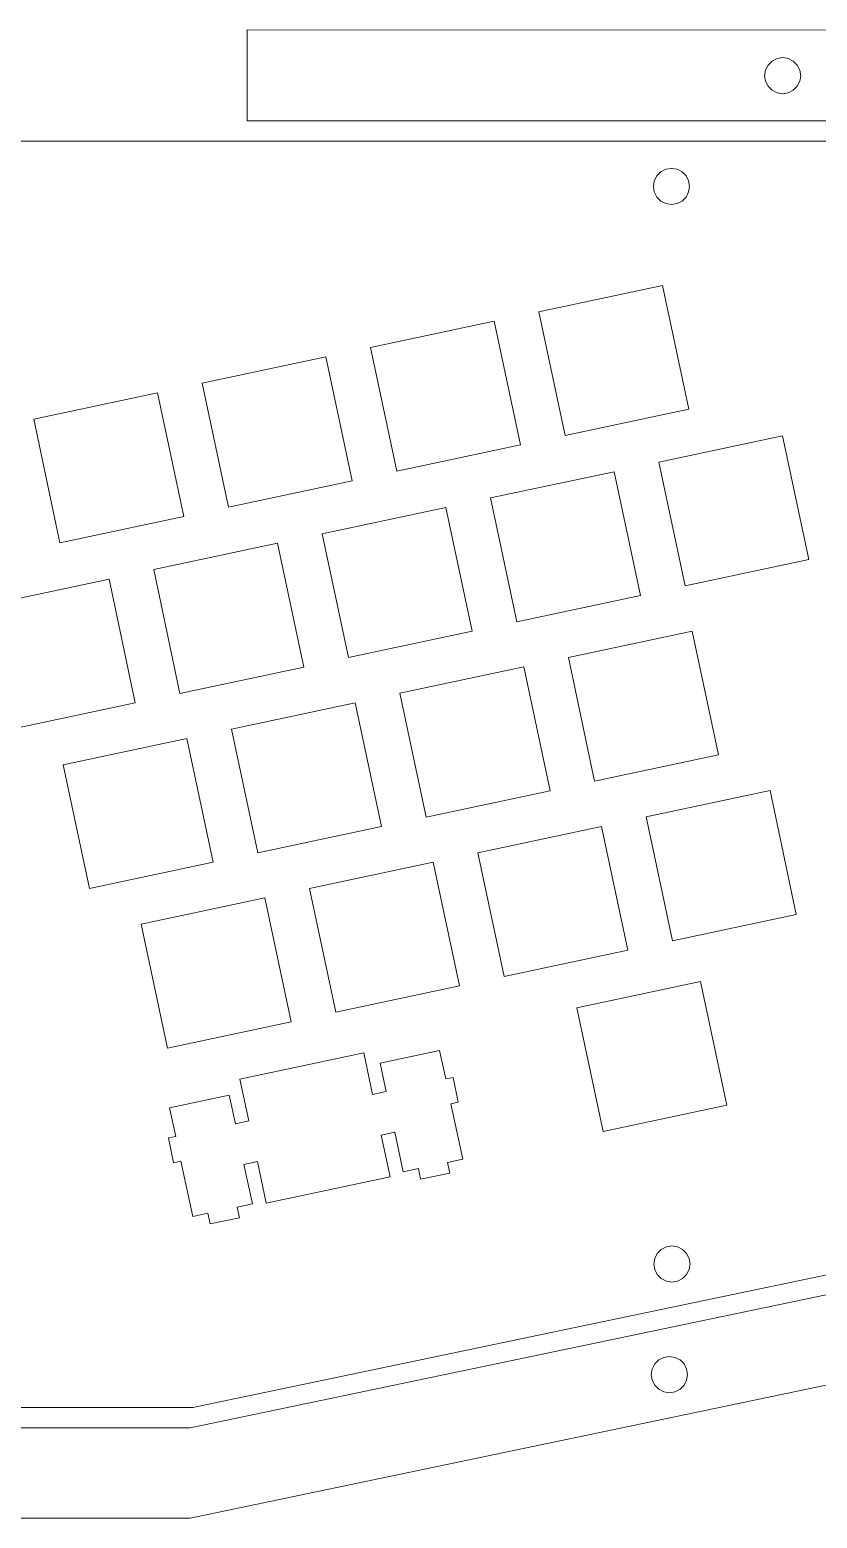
# Model space of a CAD drawing. Header units: centimetres. Extents: x -19.5 to 19.5, y -8.3 to 8.2.
# Drawn here: x -1.17 to 7.54, y -8.26 to 8.21 of the extents above; entities that cross this region are included whole.
import ezdxf

# ---------------------------------------------------------------- set-up
doc = ezdxf.new("R2010")
doc.units = ezdxf.units.CM
doc.header["$MEASUREMENT"] = 0
doc.layers.add('Layer 1', color=7, linetype='Continuous')

msp = doc.modelspace()

# ---------------------------------------------------------------- linework, layer by layer
at = {"layer": 'Layer 1', "color": 242, "lineweight": 9}
for points, knots in [([(1.23299, 8.20986), (1.23299, 8.20986), (19.21858, 8.20156), (19.21858, 8.20156), (19.21858, 8.20156), (19.24208, 8.20066), (19.24208, 8.20066), (19.24208, 8.20066), (19.26548, 8.19796), (19.26548, 8.19796), (19.26548, 8.19796), (19.28858, 8.19336), (19.28858, 8.19336), (19.28858, 8.19336), (19.31128, 8.18696), (19.31128, 8.18696), (19.31128, 8.18696), (19.33338, 8.17876), (19.33338, 8.17876), (19.33338, 8.17876), (19.35478, 8.16896), (19.35478, 8.16896), (19.35478, 8.16896), (19.37528, 8.15736), (19.37528, 8.15736), (19.37528, 8.15736), (19.39488, 8.14436), (19.39488, 8.14436), (19.39488, 8.14436), (19.41338, 8.12976), (19.41338, 8.12976), (19.41338, 8.12976), (19.43068, 8.11376), (19.43068, 8.11376), (19.43068, 8.11376), (19.44668, 8.09646), (19.44668, 8.09646), (19.44668, 8.09646), (19.46128, 8.07796), (19.46128, 8.07796), (19.46128, 8.07796), (19.47438, 8.05836), (19.47438, 8.05836), (19.47438, 8.05836), (19.48588, 8.03776), (19.48588, 8.03776), (19.48588, 8.03776), (19.49578, 8.01646), (19.49578, 8.01646), (19.49578, 8.01646), (19.50388, 7.99436), (19.50388, 7.99436), (19.50388, 7.99436), (19.51028, 7.97166), (19.51028, 7.97166), (19.51028, 7.97166), (19.51488, 7.94856), (19.51488, 7.94856), (19.51488, 7.94856), (19.51768, 7.92516), (19.51768, 7.92516), (19.51768, 7.92516), (19.51858, 7.90156), (19.51858, 7.90156), (19.51858, 7.90156), (19.51858, 2.32034), (19.51858, 2.32034), (19.51858, 2.32034), (19.51858, -3.27709), (19.51858, -3.27709)], [0, 0, 0, 0, 0.04347826, 0.04347826, 0.04347826, 0.08695652, 0.08695652, 0.08695652, 0.13043478, 0.13043478, 0.13043478, 0.17391304, 0.17391304, 0.17391304, 0.2173913, 0.2173913, 0.2173913, 0.26086957, 0.26086957, 0.26086957, 0.30434783, 0.30434783, 0.30434783, 0.34782609, 0.34782609, 0.34782609, 0.39130435, 0.39130435, 0.39130435, 0.43478261, 0.43478261, 0.43478261, 0.47826087, 0.47826087, 0.47826087, 0.52173913, 0.52173913, 0.52173913, 0.56521739, 0.56521739, 0.56521739, 0.60869565, 0.60869565, 0.60869565, 0.65217391, 0.65217391, 0.65217391, 0.69565217, 0.69565217, 0.69565217, 0.73913043, 0.73913043, 0.73913043, 0.7826087, 0.7826087, 0.7826087, 0.82608696, 0.82608696, 0.82608696, 0.86956522, 0.86956522, 0.86956522, 0.91304348, 0.91304348, 0.91304348, 0.95652174, 0.95652174, 0.95652174, 1, 1, 1, 1]), ([(1.73214, 7.20156), (1.73214, 7.20156), (1.2336, 7.20156), (1.2336, 7.20156), (1.2336, 7.20156), (1.23299, 8.20986), (1.23299, 8.20986)], [0, 0, 0, 0, 0.5, 0.5, 0.5, 1, 1, 1, 1]), ([(18.51758, -3.27792), (18.51758, -3.27792), (18.51858, 7.20156), (18.51858, 7.20156), (18.51858, 7.20156), (1.73214, 7.20156), (1.73214, 7.20156)], [0, 0, 0, 0, 0.5, 0.5, 0.5, 1, 1, 1, 1]), ([(17.98795, 6.97665), (17.98795, 6.97665), (18.01145, 6.97575), (18.01145, 6.97575), (18.01145, 6.97575), (18.03485, 6.97305), (18.03485, 6.97305), (18.03485, 6.97305), (18.05795, 6.96845), (18.05795, 6.96845), (18.05795, 6.96845), (18.08065, 6.96205), (18.08065, 6.96205), (18.08065, 6.96205), (18.10275, 6.95385), (18.10275, 6.95385), (18.10275, 6.95385), (18.12415, 6.94405), (18.12415, 6.94405), (18.12415, 6.94405), (18.14465, 6.93245), (18.14465, 6.93245), (18.14465, 6.93245), (18.16425, 6.91945), (18.16425, 6.91945), (18.16425, 6.91945), (18.18275, 6.90485), (18.18275, 6.90485), (18.18275, 6.90485), (18.20005, 6.88885), (18.20005, 6.88885), (18.20005, 6.88885), (18.21605, 6.87155), (18.21605, 6.87155), (18.21605, 6.87155), (18.23065, 6.85305), (18.23065, 6.85305), (18.23065, 6.85305), (18.24375, 6.83345), (18.24375, 6.83345), (18.24375, 6.83345), (18.25525, 6.81285), (18.25525, 6.81285), (18.25525, 6.81285), (18.26515, 6.79155), (18.26515, 6.79155), (18.26515, 6.79155), (18.27325, 6.76945), (18.27325, 6.76945), (18.27325, 6.76945), (18.27965, 6.74675), (18.27965, 6.74675), (18.27965, 6.74675), (18.28425, 6.72365), (18.28425, 6.72365), (18.28425, 6.72365), (18.28705, 6.70025), (18.28705, 6.70025), (18.28705, 6.70025), (18.28795, 6.67665), (18.28795, 6.67665), (18.28795, 6.67665), (18.28795, -5.20316), (18.28795, -5.20316), (18.28795, -5.20316), (18.28705, -5.22666), (18.28705, -5.22666), (18.28705, -5.22666), (18.28425, -5.25006), (18.28425, -5.25006), (18.28425, -5.25006), (18.27965, -5.27316), (18.27965, -5.27316), (18.27965, -5.27316), (18.27325, -5.29586), (18.27325, -5.29586), (18.27325, -5.29586), (18.26515, -5.31796), (18.26515, -5.31796), (18.26515, -5.31796), (18.25525, -5.33936), (18.25525, -5.33936), (18.25525, -5.33936), (18.24375, -5.35996), (18.24375, -5.35996), (18.24375, -5.35996), (18.23065, -5.37946), (18.23065, -5.37946), (18.23065, -5.37946), (18.21605, -5.39796), (18.21605, -5.39796), (18.21605, -5.39796), (18.20005, -5.41526), (18.20005, -5.41526), (18.20005, -5.41526), (18.18275, -5.43126), (18.18275, -5.43126), (18.18275, -5.43126), (18.16425, -5.44586), (18.16425, -5.44586), (18.16425, -5.44586), (18.14465, -5.45896), (18.14465, -5.45896), (18.14465, -5.45896), (18.12415, -5.47046), (18.12415, -5.47046), (18.12415, -5.47046), (18.10275, -5.48036), (18.10275, -5.48036), (18.10275, -5.48036), (18.08065, -5.48846), (18.08065, -5.48846), (18.08065, -5.48846), (18.05795, -5.49486), (18.05795, -5.49486), (18.05795, -5.49486), (18.03485, -5.49946), (18.03485, -5.49946), (18.03485, -5.49946), (18.01145, -5.50226), (18.01145, -5.50226), (18.01145, -5.50226), (17.98795, -5.50316), (17.98795, -5.50316), (17.98795, -5.50316), (7.9672, -5.50015), (7.9672, -5.50015), (7.9672, -5.50015), (0.63227, -7.03562), (0.63227, -7.03562), (0.63227, -7.03562), (-3.35241, -7.03559), (-3.35241, -7.03559), (-3.35241, -7.03559), (-10.78279, -5.50013), (-10.78279, -5.50013), (-10.78279, -5.50013), (-17.9974, -5.50018), (-17.9974, -5.50018), (-17.9974, -5.50018), (-18.021, -5.49928), (-18.021, -5.49928), (-18.021, -5.49928), (-18.0444, -5.49648), (-18.0444, -5.49648), (-18.0444, -5.49648), (-18.0675, -5.49188), (-18.0675, -5.49188), (-18.0675, -5.49188), (-18.0902, -5.48548), (-18.0902, -5.48548), (-18.0902, -5.48548), (-18.1123, -5.47738), (-18.1123, -5.47738), (-18.1123, -5.47738), (-18.1336, -5.46748), (-18.1336, -5.46748), (-18.1336, -5.46748), (-18.1542, -5.45598), (-18.1542, -5.45598), (-18.1542, -5.45598), (-18.1738, -5.44288), (-18.1738, -5.44288), (-18.1738, -5.44288), (-18.1923, -5.42828), (-18.1923, -5.42828), (-18.1923, -5.42828), (-18.2096, -5.41228), (-18.2096, -5.41228), (-18.2096, -5.41228), (-18.2256, -5.39498), (-18.2256, -5.39498), (-18.2256, -5.39498), (-18.2402, -5.37648), (-18.2402, -5.37648), (-18.2402, -5.37648), (-18.2532, -5.35698), (-18.2532, -5.35698), (-18.2532, -5.35698), (-18.2648, -5.33638), (-18.2648, -5.33638), (-18.2648, -5.33638), (-18.2746, -5.31498), (-18.2746, -5.31498), (-18.2746, -5.31498), (-18.2828, -5.29288), (-18.2828, -5.29288), (-18.2828, -5.29288), (-18.2892, -5.27018), (-18.2892, -5.27018), (-18.2892, -5.27018), (-18.2938, -5.24708), (-18.2938, -5.24708), (-18.2938, -5.24708), (-18.2965, -5.22368), (-18.2965, -5.22368), (-18.2965, -5.22368), (-18.2975, -5.20018), (-18.2975, -5.20018), (-18.2975, -5.20018), (-18.28793, -4.50001), (-18.28793, -4.50001), (-18.28793, -4.50001), (-18.28785, 6.67665), (-18.28785, 6.67665), (-18.28785, 6.67665), (-18.28695, 6.70025), (-18.28695, 6.70025), (-18.28695, 6.70025), (-18.28425, 6.72365), (-18.28425, 6.72365), (-18.28425, 6.72365), (-18.27965, 6.74675), (-18.27965, 6.74675), (-18.27965, 6.74675), (-18.27325, 6.76945), (-18.27325, 6.76945), (-18.27325, 6.76945), (-18.26505, 6.79155), (-18.26505, 6.79155), (-18.26505, 6.79155), (-18.25525, 6.81285), (-18.25525, 6.81285), (-18.25525, 6.81285), (-18.24365, 6.83345), (-18.24365, 6.83345), (-18.24365, 6.83345), (-18.23065, 6.85305), (-18.23065, 6.85305), (-18.23065, 6.85305), (-18.21605, 6.87155), (-18.21605, 6.87155), (-18.21605, 6.87155), (-18.20005, 6.88885), (-18.20005, 6.88885), (-18.20005, 6.88885), (-18.18275, 6.90485), (-18.18275, 6.90485), (-18.18275, 6.90485), (-18.16425, 6.91945), (-18.16425, 6.91945), (-18.16425, 6.91945), (-18.14465, 6.93245), (-18.14465, 6.93245), (-18.14465, 6.93245), (-18.12405, 6.94405), (-18.12405, 6.94405), (-18.12405, 6.94405), (-18.10275, 6.95385), (-18.10275, 6.95385), (-18.10275, 6.95385), (-18.08065, 6.96205), (-18.08065, 6.96205), (-18.08065, 6.96205), (-18.05795, 6.96845), (-18.05795, 6.96845), (-18.05795, 6.96845), (-18.03485, 6.97305), (-18.03485, 6.97305), (-18.03485, 6.97305), (-18.01145, 6.97575), (-18.01145, 6.97575), (-18.01145, 6.97575), (-17.98785, 6.97675), (-17.98785, 6.97675), (-17.98785, 6.97675), (17.98795, 6.97665), (17.98795, 6.97665)], [0, 0, 0, 0, 0.01123596, 0.01123596, 0.01123596, 0.02247191, 0.02247191, 0.02247191, 0.03370787, 0.03370787, 0.03370787, 0.04494382, 0.04494382, 0.04494382, 0.05617978, 0.05617978, 0.05617978, 0.06741573, 0.06741573, 0.06741573, 0.07865169, 0.07865169, 0.07865169, 0.08988764, 0.08988764, 0.08988764, 0.1011236, 0.1011236, 0.1011236, 0.11235955, 0.11235955, 0.11235955, 0.12359551, 0.12359551, 0.12359551, 0.13483146, 0.13483146, 0.13483146, 0.14606742, 0.14606742, 0.14606742, 0.15730337, 0.15730337, 0.15730337, 0.16853933, 0.16853933, 0.16853933, 0.17977528, 0.17977528, 0.17977528, 0.19101124, 0.19101124, 0.19101124, 0.20224719, 0.20224719, 0.20224719, 0.21348315, 0.21348315, 0.21348315, 0.2247191, 0.2247191, 0.2247191, 0.23595506, 0.23595506, 0.23595506, 0.24719101, 0.24719101, 0.24719101, 0.25842697, 0.25842697, 0.25842697, 0.26966292, 0.26966292, 0.26966292, 0.28089888, 0.28089888, 0.28089888, 0.29213483, 0.29213483, 0.29213483, 0.30337079, 0.30337079, 0.30337079, 0.31460674, 0.31460674, 0.31460674, 0.3258427, 0.3258427, 0.3258427, 0.33707865, 0.33707865, 0.33707865, 0.34831461, 0.34831461, 0.34831461, 0.35955056, 0.35955056, 0.35955056, 0.37078652, 0.37078652, 0.37078652, 0.38202247, 0.38202247, 0.38202247, 0.39325843, 0.39325843, 0.39325843, 0.40449438, 0.40449438, 0.40449438, 0.41573034, 0.41573034, 0.41573034, 0.42696629, 0.42696629, 0.42696629, 0.43820225, 0.43820225, 0.43820225, 0.4494382, 0.4494382, 0.4494382, 0.46067416, 0.46067416, 0.46067416, 0.47191011, 0.47191011, 0.47191011, 0.48314607, 0.48314607, 0.48314607, 0.49438202, 0.49438202, 0.49438202, 0.50561798, 0.50561798, 0.50561798, 0.51685393, 0.51685393, 0.51685393, 0.52808989, 0.52808989, 0.52808989, 0.53932584, 0.53932584, 0.53932584, 0.5505618, 0.5505618, 0.5505618, 0.56179775, 0.56179775, 0.56179775, 0.57303371, 0.57303371, 0.57303371, 0.58426966, 0.58426966, 0.58426966, 0.59550562, 0.59550562, 0.59550562, 0.60674157, 0.60674157, 0.60674157, 0.61797753, 0.61797753, 0.61797753, 0.62921348, 0.62921348, 0.62921348, 0.64044944, 0.64044944, 0.64044944, 0.65168539, 0.65168539, 0.65168539, 0.66292135, 0.66292135, 0.66292135, 0.6741573, 0.6741573, 0.6741573, 0.68539326, 0.68539326, 0.68539326, 0.69662921, 0.69662921, 0.69662921, 0.70786517, 0.70786517, 0.70786517, 0.71910112, 0.71910112, 0.71910112, 0.73033708, 0.73033708, 0.73033708, 0.74157303, 0.74157303, 0.74157303, 0.75280899, 0.75280899, 0.75280899, 0.76404494, 0.76404494, 0.76404494, 0.7752809, 0.7752809, 0.7752809, 0.78651685, 0.78651685, 0.78651685, 0.79775281, 0.79775281, 0.79775281, 0.80898876, 0.80898876, 0.80898876, 0.82022472, 0.82022472, 0.82022472, 0.83146067, 0.83146067, 0.83146067, 0.84269663, 0.84269663, 0.84269663, 0.85393258, 0.85393258, 0.85393258, 0.86516854, 0.86516854, 0.86516854, 0.87640449, 0.87640449, 0.87640449, 0.88764045, 0.88764045, 0.88764045, 0.8988764, 0.8988764, 0.8988764, 0.91011236, 0.91011236, 0.91011236, 0.92134831, 0.92134831, 0.92134831, 0.93258427, 0.93258427, 0.93258427, 0.94382022, 0.94382022, 0.94382022, 0.95505618, 0.95505618, 0.95505618, 0.96629213, 0.96629213, 0.96629213, 0.97752809, 0.97752809, 0.97752809, 0.98876404, 0.98876404, 0.98876404, 1, 1, 1, 1]), ([(4.46205, 5.09055), (4.46205, 5.09055), (4.75315, 3.72115), (4.75315, 3.72115), (4.75315, 3.72115), (6.12255, 4.01225), (6.12255, 4.01225), (6.12255, 4.01225), (5.83145, 5.38165), (5.83145, 5.38165), (5.83145, 5.38165), (4.46205, 5.09055), (4.46205, 5.09055)], [0, 0, 0, 0, 0.25, 0.25, 0.25, 0.5, 0.5, 0.5, 0.75, 0.75, 0.75, 1, 1, 1, 1]), ([(2.59865, 4.69455), (2.59865, 4.69455), (2.88975, 3.32515), (2.88975, 3.32515), (2.88975, 3.32515), (4.25915, 3.61615), (4.25915, 3.61615), (4.25915, 3.61615), (3.96805, 4.98555), (3.96805, 4.98555), (3.96805, 4.98555), (2.59865, 4.69455), (2.59865, 4.69455)], [0, 0, 0, 0, 0.25, 0.25, 0.25, 0.5, 0.5, 0.5, 0.75, 0.75, 0.75, 1, 1, 1, 1]), ([(0.73535, 4.29845), (0.73535, 4.29845), (1.02635, 2.92905), (1.02635, 2.92905), (1.02635, 2.92905), (2.39575, 3.22015), (2.39575, 3.22015), (2.39575, 3.22015), (2.10475, 4.58955), (2.10475, 4.58955), (2.10475, 4.58955), (0.73535, 4.29845), (0.73535, 4.29845)], [0, 0, 0, 0, 0.25, 0.25, 0.25, 0.5, 0.5, 0.5, 0.75, 0.75, 0.75, 1, 1, 1, 1]), ([(-1.12805, 3.90235), (-1.12805, 3.90235), (-0.83695, 2.53295), (-0.83695, 2.53295), (-0.83695, 2.53295), (0.53245, 2.82405), (0.53245, 2.82405), (0.53245, 2.82405), (0.24135, 4.19345), (0.24135, 4.19345), (0.24135, 4.19345), (-1.12805, 3.90235), (-1.12805, 3.90235)], [0, 0, 0, 0, 0.25, 0.25, 0.25, 0.5, 0.5, 0.5, 0.75, 0.75, 0.75, 1, 1, 1, 1]), ([(5.78985, 3.42525), (5.78985, 3.42525), (6.08085, 2.05585), (6.08085, 2.05585), (6.08085, 2.05585), (7.45025, 2.34695), (7.45025, 2.34695), (7.45025, 2.34695), (7.15925, 3.71635), (7.15925, 3.71635), (7.15925, 3.71635), (5.78985, 3.42525), (5.78985, 3.42525)], [0, 0, 0, 0, 0.25, 0.25, 0.25, 0.5, 0.5, 0.5, 0.75, 0.75, 0.75, 1, 1, 1, 1]), ([(3.92645, 3.02915), (3.92645, 3.02915), (4.21755, 1.65975), (4.21755, 1.65975), (4.21755, 1.65975), (5.58695, 1.95085), (5.58695, 1.95085), (5.58695, 1.95085), (5.29585, 3.32025), (5.29585, 3.32025), (5.29585, 3.32025), (3.92645, 3.02915), (3.92645, 3.02915)], [0, 0, 0, 0, 0.25, 0.25, 0.25, 0.5, 0.5, 0.5, 0.75, 0.75, 0.75, 1, 1, 1, 1]), ([(2.06305, 2.63315), (2.06305, 2.63315), (2.35415, 1.26375), (2.35415, 1.26375), (2.35415, 1.26375), (3.72355, 1.55475), (3.72355, 1.55475), (3.72355, 1.55475), (3.43245, 2.92415), (3.43245, 2.92415), (3.43245, 2.92415), (2.06305, 2.63315), (2.06305, 2.63315)], [0, 0, 0, 0, 0.25, 0.25, 0.25, 0.5, 0.5, 0.5, 0.75, 0.75, 0.75, 1, 1, 1, 1]), ([(0.19965, 2.23705), (0.19965, 2.23705), (0.49075, 0.86765), (0.49075, 0.86765), (0.49075, 0.86765), (1.86015, 1.15875), (1.86015, 1.15875), (1.86015, 1.15875), (1.56905, 2.52815), (1.56905, 2.52815), (1.56905, 2.52815), (0.19965, 2.23705), (0.19965, 2.23705)], [0, 0, 0, 0, 0.25, 0.25, 0.25, 0.5, 0.5, 0.5, 0.75, 0.75, 0.75, 1, 1, 1, 1]), ([(-1.66365, 1.84095), (-1.66365, 1.84095), (-1.37265, 0.47155), (-1.37265, 0.47155), (-1.37265, 0.47155), (-0.00325, 0.76265), (-0.00325, 0.76265), (-0.00325, 0.76265), (-0.29425, 2.13205), (-0.29425, 2.13205), (-0.29425, 2.13205), (-1.66365, 1.84095), (-1.66365, 1.84095)], [0, 0, 0, 0, 0.25, 0.25, 0.25, 0.5, 0.5, 0.5, 0.75, 0.75, 0.75, 1, 1, 1, 1]), ([(4.78835, 1.26485), (4.78835, 1.26485), (5.07945, -0.10455), (5.07945, -0.10455), (5.07945, -0.10455), (6.44885, 0.18645), (6.44885, 0.18645), (6.44885, 0.18645), (6.15775, 1.55595), (6.15775, 1.55595), (6.15775, 1.55595), (4.78835, 1.26485), (4.78835, 1.26485)], [0, 0, 0, 0, 0.25, 0.25, 0.25, 0.5, 0.5, 0.5, 0.75, 0.75, 0.75, 1, 1, 1, 1]), ([(2.92495, 0.86875), (2.92495, 0.86875), (3.21605, -0.50065), (3.21605, -0.50065), (3.21605, -0.50065), (4.58545, -0.20955), (4.58545, -0.20955), (4.58545, -0.20955), (4.29435, 1.15985), (4.29435, 1.15985), (4.29435, 1.15985), (2.92495, 0.86875), (2.92495, 0.86875)], [0, 0, 0, 0, 0.25, 0.25, 0.25, 0.5, 0.5, 0.5, 0.75, 0.75, 0.75, 1, 1, 1, 1]), ([(1.06165, 0.47265), (1.06165, 0.47265), (1.35265, -0.89675), (1.35265, -0.89675), (1.35265, -0.89675), (2.72205, -0.60565), (2.72205, -0.60565), (2.72205, -0.60565), (2.43105, 0.76375), (2.43105, 0.76375), (2.43105, 0.76375), (1.06165, 0.47265), (1.06165, 0.47265)], [0, 0, 0, 0, 0.25, 0.25, 0.25, 0.5, 0.5, 0.5, 0.75, 0.75, 0.75, 1, 1, 1, 1]), ([(-0.80175, 0.07665), (-0.80175, 0.07665), (-0.51065, -1.29275), (-0.51065, -1.29275), (-0.51065, -1.29275), (0.85875, -1.00175), (0.85875, -1.00175), (0.85875, -1.00175), (0.56765, 0.36765), (0.56765, 0.36765), (0.56765, 0.36765), (-0.80175, 0.07665), (-0.80175, 0.07665)], [0, 0, 0, 0, 0.25, 0.25, 0.25, 0.5, 0.5, 0.5, 0.75, 0.75, 0.75, 1, 1, 1, 1]), ([(5.65025, -0.49945), (5.65025, -0.49945), (5.94135, -1.86895), (5.94135, -1.86895), (5.94135, -1.86895), (7.31075, -1.57785), (7.31075, -1.57785), (7.31075, -1.57785), (7.01965, -0.20845), (7.01965, -0.20845), (7.01965, -0.20845), (5.65025, -0.49945), (5.65025, -0.49945)], [0, 0, 0, 0, 0.25, 0.25, 0.25, 0.5, 0.5, 0.5, 0.75, 0.75, 0.75, 1, 1, 1, 1]), ([(3.78685, -0.89555), (3.78685, -0.89555), (4.07795, -2.26505), (4.07795, -2.26505), (4.07795, -2.26505), (5.44735, -1.97395), (5.44735, -1.97395), (5.44735, -1.97395), (5.15625, -0.60455), (5.15625, -0.60455), (5.15625, -0.60455), (3.78685, -0.89555), (3.78685, -0.89555)], [0, 0, 0, 0, 0.25, 0.25, 0.25, 0.5, 0.5, 0.5, 0.75, 0.75, 0.75, 1, 1, 1, 1]), ([(1.92355, -1.29165), (1.92355, -1.29165), (2.21455, -2.66105), (2.21455, -2.66105), (2.21455, -2.66105), (3.58395, -2.36995), (3.58395, -2.36995), (3.58395, -2.36995), (3.29295, -1.00055), (3.29295, -1.00055), (3.29295, -1.00055), (1.92355, -1.29165), (1.92355, -1.29165)], [0, 0, 0, 0, 0.25, 0.25, 0.25, 0.5, 0.5, 0.5, 0.75, 0.75, 0.75, 1, 1, 1, 1]), ([(0.06015, -1.68775), (0.06015, -1.68775), (0.35125, -3.05715), (0.35125, -3.05715), (0.35125, -3.05715), (1.72065, -2.76605), (1.72065, -2.76605), (1.72065, -2.76605), (1.42955, -1.39665), (1.42955, -1.39665), (1.42955, -1.39665), (0.06015, -1.68775), (0.06015, -1.68775)], [0, 0, 0, 0, 0.25, 0.25, 0.25, 0.5, 0.5, 0.5, 0.75, 0.75, 0.75, 1, 1, 1, 1]), ([(4.88175, -2.61045), (4.88175, -2.61045), (5.17275, -3.97985), (5.17275, -3.97985), (5.17275, -3.97985), (6.54225, -3.68875), (6.54225, -3.68875), (6.54225, -3.68875), (6.25115, -2.31935), (6.25115, -2.31935), (6.25115, -2.31935), (4.88175, -2.61045), (4.88175, -2.61045)], [0, 0, 0, 0, 0.25, 0.25, 0.25, 0.5, 0.5, 0.5, 0.75, 0.75, 0.75, 1, 1, 1, 1]), ([(2.70415, -3.22355), (2.70415, -3.22355), (2.77125, -3.53955), (2.77125, -3.53955), (2.77125, -3.53955), (2.62205, -3.57125), (2.62205, -3.57125), (2.62205, -3.57125), (2.52435, -3.11155), (2.52435, -3.11155), (2.52435, -3.11155), (1.15495, -3.40255), (1.15495, -3.40255), (1.15495, -3.40255), (1.25265, -3.86235), (1.25265, -3.86235), (1.25265, -3.86235), (1.10355, -3.89405), (1.10355, -3.89405), (1.10355, -3.89405), (1.03635, -3.57805), (1.03635, -3.57805), (1.03635, -3.57805), (0.37615, -3.71845), (0.37615, -3.71845), (0.37615, -3.71845), (0.44325, -4.03435), (0.44325, -4.03435), (0.44325, -4.03435), (0.36255, -4.05155), (0.36255, -4.05155), (0.36255, -4.05155), (0.42085, -4.32535), (0.42085, -4.32535), (0.42085, -4.32535), (0.50145, -4.30825), (0.50145, -4.30825), (0.50145, -4.30825), (0.63185, -4.92155), (0.63185, -4.92155), (0.63185, -4.92155), (0.80055, -4.88565), (0.80055, -4.88565), (0.80055, -4.88565), (0.82555, -5.00305), (0.82555, -5.00305), (0.82555, -5.00305), (1.14835, -4.93445), (1.14835, -4.93445), (1.14835, -4.93445), (1.12335, -4.81705), (1.12335, -4.81705), (1.12335, -4.81705), (1.29215, -4.78125), (1.29215, -4.78125), (1.29215, -4.78125), (1.19915, -4.34395), (1.19915, -4.34395), (1.19915, -4.34395), (1.34835, -4.31225), (1.34835, -4.31225), (1.34835, -4.31225), (1.44605, -4.77195), (1.44605, -4.77195), (1.44605, -4.77195), (2.81545, -4.48095), (2.81545, -4.48095), (2.81545, -4.48095), (2.71775, -4.02115), (2.71775, -4.02115), (2.71775, -4.02115), (2.86695, -3.98945), (2.86695, -3.98945), (2.86695, -3.98945), (2.95985, -4.42675), (2.95985, -4.42675), (2.95985, -4.42675), (3.12855, -4.39085), (3.12855, -4.39085), (3.12855, -4.39085), (3.15355, -4.50825), (3.15355, -4.50825), (3.15355, -4.50825), (3.47635, -4.43965), (3.47635, -4.43965), (3.47635, -4.43965), (3.45135, -4.32225), (3.45135, -4.32225), (3.45135, -4.32225), (3.62005, -4.28635), (3.62005, -4.28635), (3.62005, -4.28635), (3.48975, -3.67305), (3.48975, -3.67305), (3.48975, -3.67305), (3.57045, -3.65595), (3.57045, -3.65595), (3.57045, -3.65595), (3.51225, -3.38205), (3.51225, -3.38205), (3.51225, -3.38205), (3.43155, -3.39915), (3.43155, -3.39915), (3.43155, -3.39915), (3.36435, -3.08325), (3.36435, -3.08325), (3.36435, -3.08325), (2.70415, -3.22355), (2.70415, -3.22355)], [0, 0, 0, 0, 0.02777778, 0.02777778, 0.02777778, 0.05555556, 0.05555556, 0.05555556, 0.08333333, 0.08333333, 0.08333333, 0.11111111, 0.11111111, 0.11111111, 0.13888889, 0.13888889, 0.13888889, 0.16666667, 0.16666667, 0.16666667, 0.19444444, 0.19444444, 0.19444444, 0.22222222, 0.22222222, 0.22222222, 0.25, 0.25, 0.25, 0.27777778, 0.27777778, 0.27777778, 0.30555556, 0.30555556, 0.30555556, 0.33333333, 0.33333333, 0.33333333, 0.36111111, 0.36111111, 0.36111111, 0.38888889, 0.38888889, 0.38888889, 0.41666667, 0.41666667, 0.41666667, 0.44444444, 0.44444444, 0.44444444, 0.47222222, 0.47222222, 0.47222222, 0.5, 0.5, 0.5, 0.52777778, 0.52777778, 0.52777778, 0.55555556, 0.55555556, 0.55555556, 0.58333333, 0.58333333, 0.58333333, 0.61111111, 0.61111111, 0.61111111, 0.63888889, 0.63888889, 0.63888889, 0.66666667, 0.66666667, 0.66666667, 0.69444444, 0.69444444, 0.69444444, 0.72222222, 0.72222222, 0.72222222, 0.75, 0.75, 0.75, 0.77777778, 0.77777778, 0.77777778, 0.80555556, 0.80555556, 0.80555556, 0.83333333, 0.83333333, 0.83333333, 0.86111111, 0.86111111, 0.86111111, 0.88888889, 0.88888889, 0.88888889, 0.91666667, 0.91666667, 0.91666667, 0.94444444, 0.94444444, 0.94444444, 0.97222222, 0.97222222, 0.97222222, 1, 1, 1, 1]), ([(18.25838, -5.72516), (18.25838, -5.72516), (18.2597, -6.42703), (18.2597, -6.42703), (18.2597, -6.42703), (18.2588, -6.45053), (18.2588, -6.45053), (18.2588, -6.45053), (18.256, -6.47393), (18.256, -6.47393), (18.256, -6.47393), (18.2514, -6.49703), (18.2514, -6.49703), (18.2514, -6.49703), (18.245, -6.51973), (18.245, -6.51973), (18.245, -6.51973), (18.2369, -6.54183), (18.2369, -6.54183), (18.2369, -6.54183), (18.227, -6.56323), (18.227, -6.56323), (18.227, -6.56323), (18.2155, -6.58383), (18.2155, -6.58383), (18.2155, -6.58383), (18.2024, -6.60333), (18.2024, -6.60333), (18.2024, -6.60333), (18.1878, -6.62183), (18.1878, -6.62183), (18.1878, -6.62183), (18.1718, -6.63913), (18.1718, -6.63913), (18.1718, -6.63913), (18.1545, -6.65513), (18.1545, -6.65513), (18.1545, -6.65513), (18.136, -6.66973), (18.136, -6.66973), (18.136, -6.66973), (18.1164, -6.68283), (18.1164, -6.68283), (18.1164, -6.68283), (18.0959, -6.69433), (18.0959, -6.69433), (18.0959, -6.69433), (18.0745, -6.70423), (18.0745, -6.70423), (18.0745, -6.70423), (18.0524, -6.71233), (18.0524, -6.71233), (18.0524, -6.71233), (18.0297, -6.71873), (18.0297, -6.71873), (18.0297, -6.71873), (18.0066, -6.72333), (18.0066, -6.72333), (18.0066, -6.72333), (17.9832, -6.72613), (17.9832, -6.72613), (17.9832, -6.72613), (17.9597, -6.72703), (17.9597, -6.72703), (17.9597, -6.72703), (7.93895, -6.72402), (7.93895, -6.72402), (7.93895, -6.72402), (0.60402, -8.25949), (0.60402, -8.25949), (0.60402, -8.25949), (-3.38066, -8.25946), (-3.38066, -8.25946), (-3.38066, -8.25946), (-10.81104, -6.724), (-10.81104, -6.724), (-10.81104, -6.724), (-18.02565, -6.72405), (-18.02565, -6.72405), (-18.02565, -6.72405), (-18.04925, -6.72315), (-18.04925, -6.72315), (-18.04925, -6.72315), (-18.07265, -6.72035), (-18.07265, -6.72035), (-18.07265, -6.72035), (-18.09575, -6.71575), (-18.09575, -6.71575), (-18.09575, -6.71575), (-18.11845, -6.70935), (-18.11845, -6.70935), (-18.11845, -6.70935), (-18.14055, -6.70125), (-18.14055, -6.70125), (-18.14055, -6.70125), (-18.16185, -6.69135), (-18.16185, -6.69135), (-18.16185, -6.69135), (-18.18245, -6.67985), (-18.18245, -6.67985), (-18.18245, -6.67985), (-18.20205, -6.66675), (-18.20205, -6.66675), (-18.20205, -6.66675), (-18.22055, -6.65215), (-18.22055, -6.65215), (-18.22055, -6.65215), (-18.23785, -6.63615), (-18.23785, -6.63615), (-18.23785, -6.63615), (-18.25385, -6.61885), (-18.25385, -6.61885), (-18.25385, -6.61885), (-18.26845, -6.60035), (-18.26845, -6.60035), (-18.26845, -6.60035), (-18.28145, -6.58085), (-18.28145, -6.58085), (-18.28145, -6.58085), (-18.29305, -6.56025), (-18.29305, -6.56025), (-18.29305, -6.56025), (-18.30285, -6.53885), (-18.30285, -6.53885), (-18.30285, -6.53885), (-18.31105, -6.51675), (-18.31105, -6.51675), (-18.31105, -6.51675), (-18.31745, -6.49405), (-18.31745, -6.49405), (-18.31745, -6.49405), (-18.32205, -6.47095), (-18.32205, -6.47095), (-18.32205, -6.47095), (-18.32475, -6.44755), (-18.32475, -6.44755), (-18.32475, -6.44755), (-18.32575, -6.42405), (-18.32575, -6.42405), (-18.32575, -6.42405), (-18.32518, -5.72728), (-18.32518, -5.72728)], [0, 0, 0, 0, 0.0212766, 0.0212766, 0.0212766, 0.04255319, 0.04255319, 0.04255319, 0.06382979, 0.06382979, 0.06382979, 0.08510638, 0.08510638, 0.08510638, 0.10638298, 0.10638298, 0.10638298, 0.12765957, 0.12765957, 0.12765957, 0.14893617, 0.14893617, 0.14893617, 0.17021277, 0.17021277, 0.17021277, 0.19148936, 0.19148936, 0.19148936, 0.21276596, 0.21276596, 0.21276596, 0.23404255, 0.23404255, 0.23404255, 0.25531915, 0.25531915, 0.25531915, 0.27659574, 0.27659574, 0.27659574, 0.29787234, 0.29787234, 0.29787234, 0.31914894, 0.31914894, 0.31914894, 0.34042553, 0.34042553, 0.34042553, 0.36170213, 0.36170213, 0.36170213, 0.38297872, 0.38297872, 0.38297872, 0.40425532, 0.40425532, 0.40425532, 0.42553191, 0.42553191, 0.42553191, 0.44680851, 0.44680851, 0.44680851, 0.46808511, 0.46808511, 0.46808511, 0.4893617, 0.4893617, 0.4893617, 0.5106383, 0.5106383, 0.5106383, 0.53191489, 0.53191489, 0.53191489, 0.55319149, 0.55319149, 0.55319149, 0.57446809, 0.57446809, 0.57446809, 0.59574468, 0.59574468, 0.59574468, 0.61702128, 0.61702128, 0.61702128, 0.63829787, 0.63829787, 0.63829787, 0.65957447, 0.65957447, 0.65957447, 0.68085106, 0.68085106, 0.68085106, 0.70212766, 0.70212766, 0.70212766, 0.72340426, 0.72340426, 0.72340426, 0.74468085, 0.74468085, 0.74468085, 0.76595745, 0.76595745, 0.76595745, 0.78723404, 0.78723404, 0.78723404, 0.80851064, 0.80851064, 0.80851064, 0.82978723, 0.82978723, 0.82978723, 0.85106383, 0.85106383, 0.85106383, 0.87234043, 0.87234043, 0.87234043, 0.89361702, 0.89361702, 0.89361702, 0.91489362, 0.91489362, 0.91489362, 0.93617021, 0.93617021, 0.93617021, 0.95744681, 0.95744681, 0.95744681, 0.9787234, 0.9787234, 0.9787234, 1, 1, 1, 1]), ([(-17.3161, -5.72439), (-17.3161, -5.72439), (-10.81148, -5.72439), (-10.81148, -5.72439), (-10.81148, -5.72439), (-3.36446, -7.25935), (-3.36446, -7.25935), (-3.36446, -7.25935), (0.60404, -7.25935), (0.60404, -7.25935), (0.60404, -7.25935), (7.93898, -5.72455), (7.93898, -5.72455), (7.93898, -5.72455), (12.59934, -5.72579), (12.59934, -5.72579), (12.59934, -5.72579), (17.2597, -5.72703), (17.2597, -5.72703)], [0, 0, 0, 0, 0.16666667, 0.16666667, 0.16666667, 0.33333333, 0.33333333, 0.33333333, 0.5, 0.5, 0.5, 0.66666667, 0.66666667, 0.66666667, 0.83333333, 0.83333333, 0.83333333, 1, 1, 1, 1])]:
    msp.add_open_spline(points, degree=3, knots=knots, dxfattribs=at)
at = {"layer": 'Layer 1', "color": 242, "lineweight": 20}
for points in [[(7.09818, 7.89196), (7.09818, 7.89196), (7.04238, 7.86346), (7.04238, 7.86346), (7.04238, 7.86346), (6.99818, 7.81916), (6.99818, 7.81916), (6.99818, 7.81916), (6.96978, 7.76346), (6.96978, 7.76346), (6.96978, 7.76346), (6.95998, 7.70156), (6.95998, 7.70156), (6.95998, 7.70156), (6.96978, 7.63976), (6.96978, 7.63976), (6.96978, 7.63976), (6.99818, 7.58406), (6.99818, 7.58406), (6.99818, 7.58406), (7.04238, 7.53976), (7.04238, 7.53976), (7.04238, 7.53976), (7.09818, 7.51136), (7.09818, 7.51136), (7.09818, 7.51136), (7.15998, 7.50156), (7.15998, 7.50156), (7.15998, 7.50156), (7.22178, 7.51136), (7.22178, 7.51136), (7.22178, 7.51136), (7.27748, 7.53976), (7.27748, 7.53976), (7.27748, 7.53976), (7.32178, 7.58406), (7.32178, 7.58406), (7.32178, 7.58406), (7.35018, 7.63976), (7.35018, 7.63976), (7.35018, 7.63976), (7.35998, 7.70156), (7.35998, 7.70156), (7.35998, 7.70156), (7.35018, 7.76346), (7.35018, 7.76346), (7.35018, 7.76346), (7.32178, 7.81916), (7.32178, 7.81916), (7.32178, 7.81916), (7.27748, 7.86346), (7.27748, 7.86346), (7.27748, 7.86346), (7.22178, 7.89196), (7.22178, 7.89196), (7.22178, 7.89196), (7.15998, 7.90156), (7.15998, 7.90156), (7.15998, 7.90156), (7.09818, 7.89196), (7.09818, 7.89196)], [(5.86755, 6.66705), (5.86755, 6.66705), (5.81175, 6.63855), (5.81175, 6.63855), (5.81175, 6.63855), (5.76755, 6.59425), (5.76755, 6.59425), (5.76755, 6.59425), (5.73915, 6.53855), (5.73915, 6.53855), (5.73915, 6.53855), (5.72935, 6.47665), (5.72935, 6.47665), (5.72935, 6.47665), (5.73915, 6.41485), (5.73915, 6.41485), (5.73915, 6.41485), (5.76755, 6.35915), (5.76755, 6.35915), (5.76755, 6.35915), (5.81175, 6.31485), (5.81175, 6.31485), (5.81175, 6.31485), (5.86755, 6.28645), (5.86755, 6.28645), (5.86755, 6.28645), (5.92935, 6.27665), (5.92935, 6.27665), (5.92935, 6.27665), (5.99115, 6.28645), (5.99115, 6.28645), (5.99115, 6.28645), (6.04685, 6.31485), (6.04685, 6.31485), (6.04685, 6.31485), (6.09115, 6.35915), (6.09115, 6.35915), (6.09115, 6.35915), (6.11955, 6.41485), (6.11955, 6.41485), (6.11955, 6.41485), (6.12935, 6.47665), (6.12935, 6.47665), (6.12935, 6.47665), (6.11955, 6.53855), (6.11955, 6.53855), (6.11955, 6.53855), (6.09115, 6.59425), (6.09115, 6.59425), (6.09115, 6.59425), (6.04685, 6.63855), (6.04685, 6.63855), (6.04685, 6.63855), (5.99115, 6.66705), (5.99115, 6.66705), (5.99115, 6.66705), (5.92935, 6.67665), (5.92935, 6.67665), (5.92935, 6.67665), (5.86755, 6.66705), (5.86755, 6.66705)], [(5.87276, -5.25629), (5.87276, -5.25629), (5.81696, -5.28479), (5.81696, -5.28479), (5.81696, -5.28479), (5.77276, -5.32909), (5.77276, -5.32909), (5.77276, -5.32909), (5.74436, -5.38479), (5.74436, -5.38479), (5.74436, -5.38479), (5.73456, -5.44669), (5.73456, -5.44669), (5.73456, -5.44669), (5.74436, -5.50849), (5.74436, -5.50849), (5.74436, -5.50849), (5.77276, -5.56419), (5.77276, -5.56419), (5.77276, -5.56419), (5.81696, -5.60849), (5.81696, -5.60849), (5.81696, -5.60849), (5.87276, -5.63689), (5.87276, -5.63689), (5.87276, -5.63689), (5.93456, -5.64669), (5.93456, -5.64669), (5.93456, -5.64669), (5.99636, -5.63689), (5.99636, -5.63689), (5.99636, -5.63689), (6.05206, -5.60849), (6.05206, -5.60849), (6.05206, -5.60849), (6.09636, -5.56419), (6.09636, -5.56419), (6.09636, -5.56419), (6.12476, -5.50849), (6.12476, -5.50849), (6.12476, -5.50849), (6.13456, -5.44669), (6.13456, -5.44669), (6.13456, -5.44669), (6.12476, -5.38479), (6.12476, -5.38479), (6.12476, -5.38479), (6.09636, -5.32909), (6.09636, -5.32909), (6.09636, -5.32909), (6.05206, -5.28479), (6.05206, -5.28479), (6.05206, -5.28479), (5.99636, -5.25629), (5.99636, -5.25629), (5.99636, -5.25629), (5.93456, -5.24669), (5.93456, -5.24669), (5.93456, -5.24669), (5.87276, -5.25629), (5.87276, -5.25629)], [(5.84451, -6.48016), (5.84451, -6.48016), (5.78871, -6.50866), (5.78871, -6.50866), (5.78871, -6.50866), (5.74451, -6.55296), (5.74451, -6.55296), (5.74451, -6.55296), (5.71611, -6.60866), (5.71611, -6.60866), (5.71611, -6.60866), (5.70631, -6.67056), (5.70631, -6.67056), (5.70631, -6.67056), (5.71611, -6.73236), (5.71611, -6.73236), (5.71611, -6.73236), (5.74451, -6.78806), (5.74451, -6.78806), (5.74451, -6.78806), (5.78871, -6.83236), (5.78871, -6.83236), (5.78871, -6.83236), (5.84451, -6.86076), (5.84451, -6.86076), (5.84451, -6.86076), (5.90631, -6.87056), (5.90631, -6.87056), (5.90631, -6.87056), (5.96811, -6.86076), (5.96811, -6.86076), (5.96811, -6.86076), (6.02381, -6.83236), (6.02381, -6.83236), (6.02381, -6.83236), (6.06811, -6.78806), (6.06811, -6.78806), (6.06811, -6.78806), (6.09651, -6.73236), (6.09651, -6.73236), (6.09651, -6.73236), (6.10631, -6.67056), (6.10631, -6.67056), (6.10631, -6.67056), (6.09651, -6.60866), (6.09651, -6.60866), (6.09651, -6.60866), (6.06811, -6.55296), (6.06811, -6.55296), (6.06811, -6.55296), (6.02381, -6.50866), (6.02381, -6.50866), (6.02381, -6.50866), (5.96811, -6.48016), (5.96811, -6.48016), (5.96811, -6.48016), (5.90631, -6.47056), (5.90631, -6.47056), (5.90631, -6.47056), (5.84451, -6.48016), (5.84451, -6.48016)]]:
    msp.add_open_spline(points, degree=3, knots=[0, 0, 0, 0, 0.05, 0.05, 0.05, 0.1, 0.1, 0.1, 0.15, 0.15, 0.15, 0.2, 0.2, 0.2, 0.25, 0.25, 0.25, 0.3, 0.3, 0.3, 0.35, 0.35, 0.35, 0.4, 0.4, 0.4, 0.45, 0.45, 0.45, 0.5, 0.5, 0.5, 0.55, 0.55, 0.55, 0.6, 0.6, 0.6, 0.65, 0.65, 0.65, 0.7, 0.7, 0.7, 0.75, 0.75, 0.75, 0.8, 0.8, 0.8, 0.85, 0.85, 0.85, 0.9, 0.9, 0.9, 0.95, 0.95, 0.95, 1, 1, 1, 1], dxfattribs=at)

doc.saveas('drawing.dxf')
